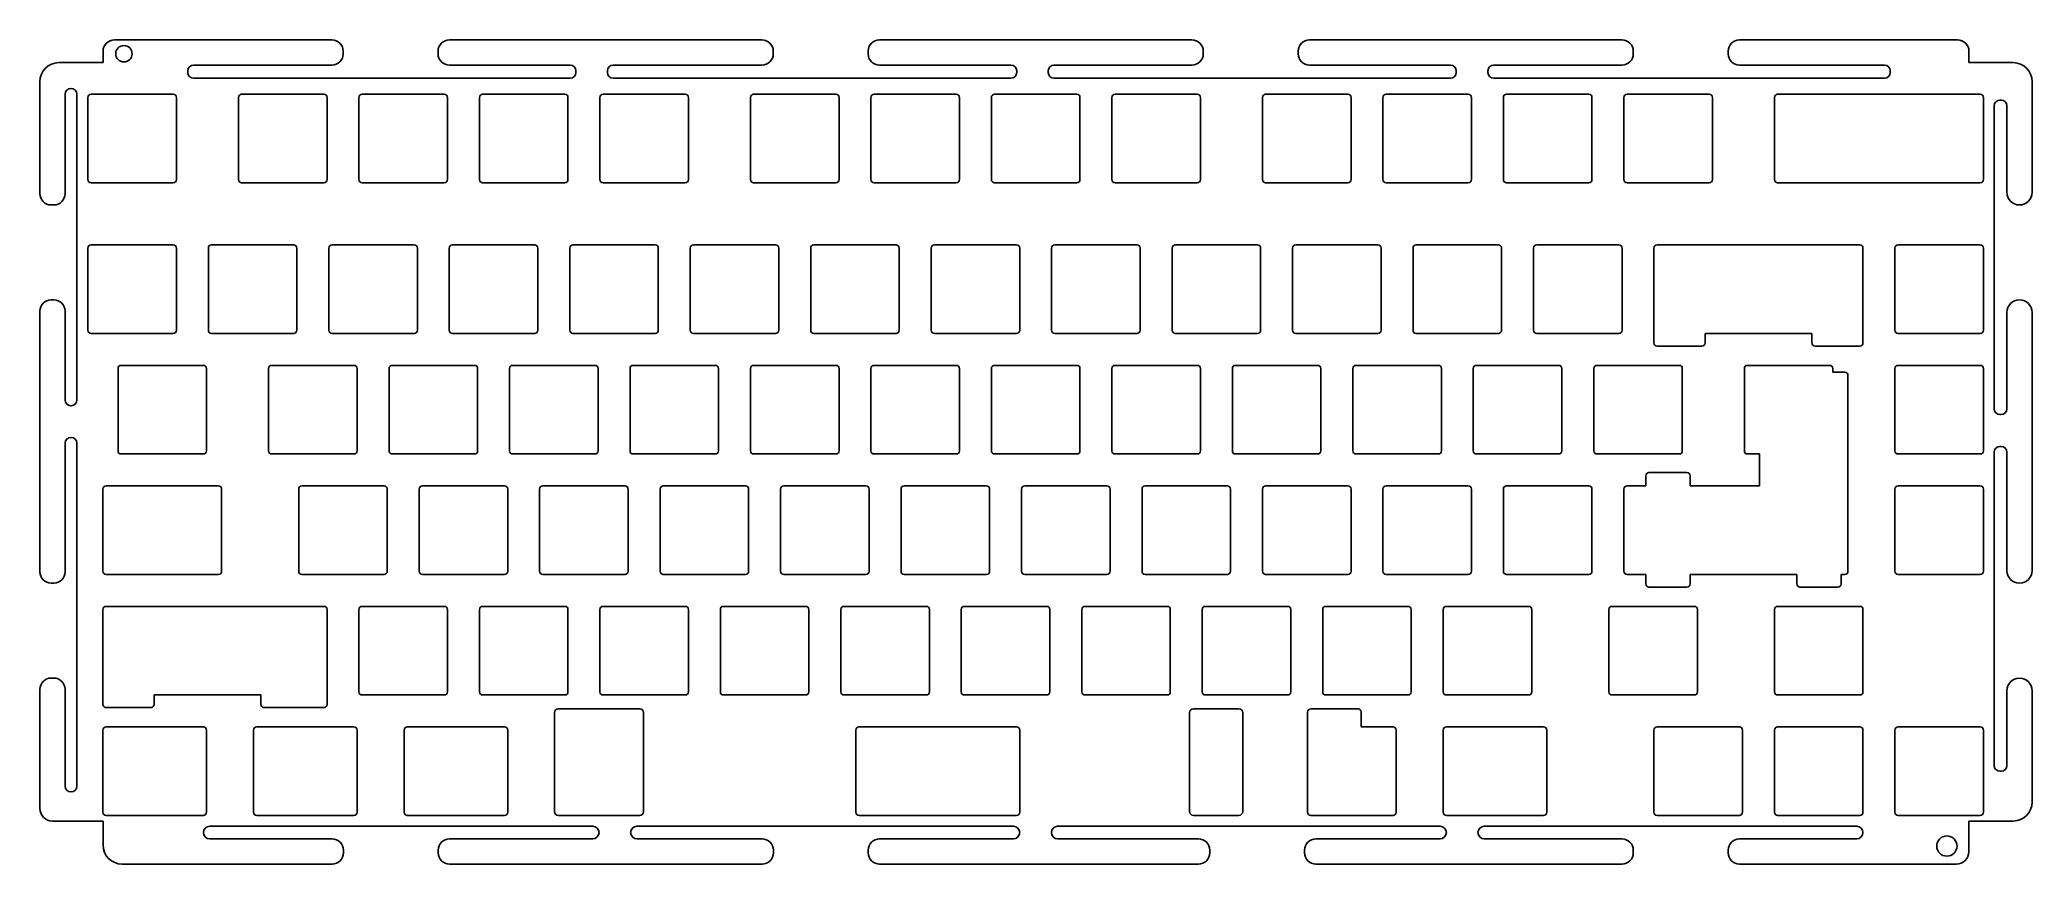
# Model space of a CAD drawing. Header units: millimetres. Extents: x 959 to 2159, y -232 to 471.
# Drawn here: x 1843.8 to 2158.9, y 185.8 to 316.1 of the extents above; entities outside this region: 2.
import ezdxf

# ---------------------------------------------------------------- set-up
doc = ezdxf.new("R2010")
doc.units = ezdxf.units.MM
doc.header["$MEASUREMENT"] = 0
doc.layers.get('0').update_dxf_attribs({"linetype": 'CONTINUOUS'})
doc.layers.get('Defpoints').update_dxf_attribs({"linetype": 'CONTINUOUS'})
doc.dimstyles.get("Standard").update_dxf_attribs({"dimtxt": 0.18, "dimasz": 0.18, "dimexe": 0.18, "dimexo": 0.0625, "dimgap": 0.09, "dimtad": 0, "dimtih": 1, "dimtoh": 1, "dimdec": 4, "dimzin": 0, "dimdsep": 46, "dimtxsty": 'Standard', "dimcen": 0.09, "dimadec": 0, "dimazin": 0, "dimtfac": 1, "dimtdec": 4, "dimtofl": 0, "dimtmove": 0, "dimatfit": 3, "dimfxl": 1, "dimtolj": 1, "dimtzin": 0, "dimarcsym": 0})

# ---------------------------------------------------------------- blocks, each defined once
blk = doc.blocks.new('*D14')
at = {"color": 0, "linetype": 'Continuous', "lineweight": -2, "transparency": 16777216}
for p, q in [((959.27, 441.03), (959.27, 471.11)), ((959.45, 470.93), (998.79, 470.93)), ((1039.37, 470.93), (1000.02, 470.93)), ((1039.55, 441.03), (1039.55, 471.11))]:
    blk.add_line(p, q, dxfattribs=at)
at = {"color": 0, "linetype": 'Continuous', "transparency": 16777216}
for points in [[(959.45, 470.96), (959.45, 470.9), (959.27, 470.93)], [(1039.37, 470.96), (1039.37, 470.9), (1039.55, 470.93)]]:
    blk.add_solid(points, dxfattribs=at)
at = {"layer": 'Defpoints', "color": 0, "linetype": 'Continuous', "transparency": 16777216}
for p in [(1039.55, 470.93), (959.27, 440.97), (1039.55, 440.97)]:
    blk.add_point(p, dxfattribs=at)
at = {"color": 0, "linetype": 'Continuous', "transparency": 16777216, "insert": (999.41, 470.93), "char_height": 0.18, "attachment_point": 5}
blk.add_mtext('\\A1;80.2778', dxfattribs=at)

msp = doc.modelspace()

# ---------------------------------------------------------------- linework, layer by layer
at = {"color": 0, "linetype": 'Continuous'}
for p, q in [((1889.98183, 316.12419), (1855.60683, 316.12419)), ((1957.98183, 316.12419), (1908.58183, 316.12419)), ((2025.98183, 316.12419), (1976.58183, 316.12419)), ((2093.98183, 316.12419), (2044.58183, 316.12419)), ((2147.05683, 316.12419), (2112.58183, 316.12419)), ((1846.80683, 312.52419), (1853.80683, 312.52419)), ((1853.80683, 312.52419), (1853.80683, 314.32419)), ((2148.85683, 314.32419), (2148.85683, 314.32419)), ((2155.85683, 312.52419), (2148.85683, 312.52419)), ((1843.80683, 309.52419), (1843.80683, 291.82419)), ((1934.46596, 310.04919), (1997.37479, 310.04919)), ((2004.17479, 310.04919), (2066.89736, 310.04919)), ((2073.69736, 310.04919), (2135.51714, 310.04919)), ((2158.85683, 309.52419), (2158.85683, 292.02419)), ((2118.60683, 307.52419), (2150.65683, 307.52419)), ((2118.60683, 293.52419), (2150.65683, 293.52419)), ((1849.65683, 290.02419), (1849.65683, 275.02419)), ((2152.85683, 275.02419), (2152.85683, 290.02419)), ((2099.55683, 283.71169), (2131.60683, 283.71169)), ((1843.80683, 273.22419), (1843.80683, 232.02419)), ((2158.85683, 273.02419), (2158.85683, 232.22419)), ((2115.72558, 245.61169), (2115.72558, 250.66169)), ((2097.76258, 247.21615), (2097.76258, 245.61169)), ((2104.76258, 247.21615), (2104.76258, 245.61169)), ((1854.28808, 245.61169), (1872.05058, 245.61169)), ((2104.76258, 245.61169), (2115.72558, 245.61169)), ((1849.65683, 230.22419), (1849.65683, 215.22419)), ((1854.28808, 231.61169), (1872.05058, 231.61169)), ((2104.76258, 231.61169), (2121.63858, 231.61169)), ((2128.63858, 231.61169), (2129.22558, 231.61169)), ((2152.85683, 201.41169), (2152.85683, 230.22419)), ((1854.28808, 226.56169), (1888.71933, 226.56169)), ((1843.80683, 213.42419), (1843.80683, 194.62419)), ((2158.85683, 213.22419), (2158.85683, 195.62419)), ((1925.77495, 210.37588), (1938.68245, 210.37588)), ((1854.28808, 207.51169), (1869.66933, 207.51169)), ((1878.10058, 207.51169), (1893.48183, 207.51169)), ((1901.91308, 207.51169), (1917.29433, 207.51169)), ((1973.35058, 207.51169), (1998.25683, 207.51169)), ((1845.80683, 192.62419), (1853.80683, 192.62419)), ((1853.80683, 192.62419), (1853.80683, 188.81169)), ((1854.28808, 193.51169), (1869.66933, 193.51169)), ((1878.10058, 193.51169), (1893.48183, 193.51169)), ((1901.91308, 193.51169), (1917.29433, 193.51169)), ((1925.77495, 193.51169), (1938.68245, 193.51169)), ((1973.35058, 193.51169), (1998.25683, 193.51169)), ((2148.85683, 187.81169), (2148.85683, 192.62419)), ((2155.85683, 192.62419), (2148.85683, 192.62419)), ((1869.66933, 190.81169), (1869.66933, 190.81169)), ((1870.66933, 191.81169), (1931.2287, 191.81169)), ((1890.00683, 189.81169), (1870.66933, 189.81169)), ((1908.60683, 189.81169), (1931.2287, 189.81169)), ((1932.2287, 190.81169), (1932.2287, 190.81169)), ((1937.2287, 190.81169), (1937.2287, 190.81169)), ((1938.2287, 191.81169), (1997.75683, 191.81169)), ((1938.2287, 189.81169), (1958.00683, 189.81169)), ((1976.60683, 189.81169), (1997.75683, 189.81169)), ((1998.75683, 190.81169), (1998.75683, 190.81169)), ((2003.75683, 190.81169), (2003.75683, 190.81169)), ((2004.75683, 191.81169), (2065.21933, 191.81169)), ((2004.75683, 189.81169), (2027.00683, 189.81169)), ((2045.60683, 189.81169), (2065.21933, 189.81169)), ((2066.21933, 190.81169), (2066.21933, 190.81169)), ((2071.21933, 190.81169), (2071.21933, 190.81169)), ((2072.21933, 191.81169), (2131.10683, 191.81169)), ((2072.21933, 189.81169), (2093.98183, 189.81169)), ((2112.58183, 189.81169), (2131.10683, 189.81169)), ((2132.10683, 190.81169), (2132.10683, 190.81169)), ((1891.80683, 187.61169), (1891.80683, 188.01169)), ((1906.80683, 187.61169), (1906.80683, 188.01169)), ((1959.80683, 188.01169), (1959.80683, 187.61169)), ((1974.80683, 187.61169), (1974.80683, 188.01169)), ((2028.80683, 188.01169), (2028.80683, 187.61169)), ((2043.80683, 187.61169), (2043.80683, 188.01169)), ((2095.78183, 188.01169), (2095.78183, 187.61169)), ((2110.78183, 187.61169), (2110.78183, 188.01169)), ((1856.80683, 185.81169), (1890.00683, 185.81169)), ((1908.60683, 185.81169), (1958.00683, 185.81169)), ((1976.60683, 185.81169), (2027.00683, 185.81169)), ((2045.60683, 185.81169), (2093.98183, 185.81169)), ((2112.58183, 185.81169), (2146.85683, 185.81169))]:
    msp.add_line(p, q, dxfattribs=at)
at = {"linetype": 'Continuous'}
for p, q in [((1889.98183, 312.12419), (1868.11471, 312.12419)), ((1891.78183, 314.32419), (1891.78183, 313.92419)), ((1906.78183, 314.32419), (1906.78183, 313.92419)), ((1908.58183, 312.12419), (1927.66596, 312.12419)), ((1934.46596, 312.12419), (1957.98183, 312.12419)), ((1959.78183, 313.92419), (1959.78183, 314.32419)), ((1974.78183, 314.32419), (1974.78183, 313.92419)), ((1976.58183, 312.12419), (1997.37479, 312.12419)), ((2004.17479, 312.12419), (2025.98183, 312.12419)), ((2027.78183, 313.92419), (2027.78183, 314.32419)), ((2042.78183, 313.92419), (2042.78183, 314.32419)), ((2066.89736, 312.12419), (2044.58183, 312.12419)), ((2073.69736, 312.12419), (2093.98183, 312.12419)), ((2095.78183, 313.92419), (2095.78183, 314.32419)), ((2110.78183, 313.92419), (2110.78183, 314.32419)), ((2135.51714, 312.12419), (2112.58183, 312.12419)), ((2148.85683, 314.32419), (2148.85683, 312.52419)), ((1867.21471, 311.22419), (1867.21471, 310.94919)), ((1868.11471, 310.04919), (1891.78183, 310.04919)), ((1927.66596, 310.04919), (1906.78183, 310.04919)), ((1928.56596, 311.22419), (1928.56596, 310.94919)), ((1933.56596, 310.94919), (1933.56596, 311.22419)), ((1998.27479, 311.22419), (1998.27479, 310.94919)), ((2003.27479, 310.94919), (2003.27479, 311.22419)), ((2067.79736, 310.94919), (2067.79736, 311.22419)), ((2072.79736, 310.94919), (2072.79736, 311.22419)), ((2136.41714, 310.94919), (2136.41714, 311.22419)), ((1847.80683, 291.82419), (1847.80683, 307.52419)), ((1849.65683, 307.52419), (1849.65683, 290.02419)), ((2152.85683, 305.70689), (2152.85683, 290.02419)), ((2153.95683, 306.60689), (2153.75683, 306.60689)), ((2154.85683, 292.02419), (2154.85683, 305.70689)), ((1845.60683, 290.02419), (1846.00683, 290.02419)), ((2156.85683, 290.02419), (2156.85683, 290.02419)), ((1845.60683, 275.02419), (1846.00683, 275.02419)), ((1849.65683, 259.17857), (1849.65683, 275.02419)), ((2152.85683, 257.78814), (2152.85683, 275.02419)), ((2156.85683, 275.02419), (2156.85683, 275.02419)), ((1847.80683, 273.22419), (1847.80683, 259.17857)), ((2154.85683, 273.02419), (2154.85683, 257.78814)), ((1848.70683, 258.27857), (1848.75683, 258.27857)), ((2153.95683, 256.88814), (2153.75683, 256.88814)), ((1847.80683, 232.02419), (1847.80683, 252.37857)), ((1848.70683, 253.27857), (1848.75683, 253.27857)), ((1849.65683, 252.37857), (1849.65683, 230.22419)), ((2152.85683, 250.93814), (2152.85683, 230.22419)), ((2153.95683, 251.83814), (2153.75683, 251.83814)), ((2154.85683, 232.22419), (2154.85683, 250.93814)), ((1845.60683, 230.22419), (1846.00683, 230.22419)), ((2156.85683, 230.22419), (2156.85683, 230.22419)), ((1845.60683, 215.22419), (1846.00683, 215.22419)), ((1849.65683, 198.12419), (1849.65683, 215.22419)), ((2156.85683, 215.22419), (2156.85683, 215.22419)), ((1847.80683, 213.42419), (1847.80683, 198.12419)), ((2154.85683, 201.41169), (2154.85683, 213.22419)), ((2066.21933, 207.51169), (2081.60058, 207.51169)), ((2153.75683, 200.51169), (2153.95683, 200.51169)), ((1848.70683, 197.22419), (1848.75683, 197.22419)), ((2066.21933, 193.51169), (2081.60058, 193.51169))]:
    msp.add_line(p, q, dxfattribs=at)
at = {"color": 0}
for p, q in [((1891.78183, 310.04919), (1906.78183, 310.04919)), ((1851.40683, 307.02419), (1851.40683, 294.02419)), ((1851.90683, 307.52419), (1864.90683, 307.52419)), ((1865.40683, 307.02419), (1865.40683, 294.02419)), ((1875.21933, 307.02419), (1875.21933, 294.02419)), ((1875.71933, 307.52419), (1888.71933, 307.52419)), ((1889.21933, 307.02419), (1889.21933, 294.02419)), ((1894.26933, 307.02419), (1894.26933, 294.02419)), ((1894.76933, 307.52419), (1907.76933, 307.52419)), ((1908.26933, 307.02419), (1908.26933, 294.02419)), ((1913.31933, 307.02419), (1913.31933, 294.02419)), ((1913.81933, 307.52419), (1926.81933, 307.52419)), ((1927.31933, 307.02419), (1927.31933, 294.02419)), ((1932.36933, 307.02419), (1932.36933, 294.02419)), ((1932.86933, 307.52419), (1945.86933, 307.52419)), ((1946.36933, 307.02419), (1946.36933, 294.02419)), ((1956.18183, 307.02419), (1956.18183, 294.02419)), ((1956.68183, 307.52419), (1969.68183, 307.52419)), ((1970.18183, 307.02419), (1970.18183, 294.02419)), ((1975.23183, 307.02419), (1975.23183, 294.02419)), ((1975.73183, 307.52419), (1988.73183, 307.52419)), ((1989.23183, 307.02419), (1989.23183, 294.02419)), ((1994.28183, 307.02419), (1994.28183, 294.02419)), ((1994.78183, 307.52419), (2007.78183, 307.52419)), ((2008.28183, 307.02419), (2008.28183, 294.02419)), ((2013.33183, 307.02419), (2013.33183, 294.02419)), ((2013.83183, 307.52419), (2026.83183, 307.52419)), ((2027.33183, 307.02419), (2027.33183, 294.02419)), ((2037.14433, 307.02419), (2037.14433, 294.02419)), ((2037.64433, 307.52419), (2050.64433, 307.52419)), ((2051.14433, 307.02419), (2051.14433, 294.02419)), ((2056.19433, 307.02419), (2056.19433, 294.02419)), ((2056.69433, 307.52419), (2069.69433, 307.52419)), ((2070.19433, 307.02419), (2070.19433, 294.02419)), ((2075.24433, 307.02419), (2075.24433, 294.02419)), ((2075.74433, 307.52419), (2088.74433, 307.52419)), ((2089.24433, 307.02419), (2089.24433, 294.02419)), ((2094.29433, 307.02419), (2094.29433, 294.02419)), ((2094.79433, 307.52419), (2107.79433, 307.52419)), ((2108.29433, 307.02419), (2108.29433, 294.02419)), ((2118.10683, 307.02419), (2118.10683, 294.02419)), ((2151.15683, 307.02419), (2151.15683, 294.02419)), ((1851.90683, 293.52419), (1864.90683, 293.52419)), ((1875.71933, 293.52419), (1888.71933, 293.52419)), ((1894.76933, 293.52419), (1907.76933, 293.52419)), ((1913.81933, 293.52419), (1926.81933, 293.52419)), ((1932.86933, 293.52419), (1945.86933, 293.52419)), ((1956.68183, 293.52419), (1969.68183, 293.52419)), ((1975.73183, 293.52419), (1988.73183, 293.52419)), ((1994.78183, 293.52419), (2007.78183, 293.52419)), ((2013.83183, 293.52419), (2026.83183, 293.52419)), ((2037.64433, 293.52419), (2050.64433, 293.52419)), ((2056.69433, 293.52419), (2069.69433, 293.52419)), ((2075.74433, 293.52419), (2088.74433, 293.52419)), ((2094.79433, 293.52419), (2107.79433, 293.52419)), ((1851.90683, 283.71169), (1864.90683, 283.71169)), ((1870.95683, 283.71169), (1883.95683, 283.71169)), ((1890.00683, 283.71169), (1903.00683, 283.71169)), ((1909.05683, 283.71169), (1922.05683, 283.71169)), ((1928.10683, 283.71169), (1941.10683, 283.71169)), ((1947.15683, 283.71169), (1960.15683, 283.71169)), ((1966.20683, 283.71169), (1979.20683, 283.71169)), ((1985.25683, 283.71169), (1998.25683, 283.71169)), ((2004.30683, 283.71169), (2017.30683, 283.71169)), ((2023.35683, 283.71169), (2036.35683, 283.71169)), ((2042.40683, 283.71169), (2055.40683, 283.71169)), ((2061.45683, 283.71169), (2074.45683, 283.71169)), ((2080.50683, 283.71169), (2093.50683, 283.71169)), ((2137.65683, 283.71169), (2150.65683, 283.71169)), ((1851.40683, 283.21169), (1851.40683, 270.21169)), ((1865.40683, 283.21169), (1865.40683, 270.21169)), ((1870.45683, 283.21169), (1870.45683, 270.21169)), ((1884.45683, 283.21169), (1884.45683, 270.21169)), ((1889.50683, 283.21169), (1889.50683, 270.21169)), ((1903.50683, 283.21169), (1903.50683, 270.21169)), ((1908.55683, 283.21169), (1908.55683, 270.21169)), ((1922.55683, 283.21169), (1922.55683, 270.21169)), ((1927.60683, 283.21169), (1927.60683, 270.21169)), ((1941.60683, 283.21169), (1941.60683, 270.21169)), ((1946.65683, 283.21169), (1946.65683, 270.21169)), ((1960.65683, 283.21169), (1960.65683, 270.21169)), ((1965.70683, 283.21169), (1965.70683, 270.21169)), ((1979.70683, 283.21169), (1979.70683, 270.21169)), ((1984.75683, 283.21169), (1984.75683, 270.21169)), ((1998.75683, 283.21169), (1998.75683, 270.21169)), ((2003.80683, 283.21169), (2003.80683, 270.21169)), ((2017.80683, 283.21169), (2017.80683, 270.21169)), ((2022.85683, 283.21169), (2022.85683, 270.21169)), ((2036.85683, 283.21169), (2036.85683, 270.21169)), ((2041.90683, 283.21169), (2041.90683, 270.21169)), ((2055.90683, 283.21169), (2055.90683, 270.21169)), ((2060.95683, 283.21169), (2060.95683, 270.21169)), ((2074.95683, 283.21169), (2074.95683, 270.21169)), ((2080.00683, 283.21169), (2080.00683, 270.21169)), ((2094.00683, 283.21169), (2094.00683, 270.21169)), ((2099.05683, 283.21169), (2099.05683, 268.21169)), ((2132.10683, 283.21169), (2132.10683, 268.21169)), ((2137.15683, 283.21169), (2137.15683, 270.21169)), ((2151.15683, 283.21169), (2151.15683, 270.21169)), ((1851.90683, 269.71169), (1864.90683, 269.71169)), ((1870.95683, 269.71169), (1883.95683, 269.71169)), ((1890.00683, 269.71169), (1903.00683, 269.71169)), ((1909.05683, 269.71169), (1922.05683, 269.71169)), ((1928.10683, 269.71169), (1941.10683, 269.71169)), ((1947.15683, 269.71169), (1960.15683, 269.71169)), ((1966.20683, 269.71169), (1979.20683, 269.71169)), ((1985.25683, 269.71169), (1998.25683, 269.71169)), ((2004.30683, 269.71169), (2017.30683, 269.71169)), ((2023.35683, 269.71169), (2036.35683, 269.71169)), ((2042.40683, 269.71169), (2055.40683, 269.71169)), ((2061.45683, 269.71169), (2074.45683, 269.71169)), ((2080.50683, 269.71169), (2093.50683, 269.71169)), ((2107.14383, 269.71169), (2107.14383, 268.21169)), ((2107.14383, 269.71169), (2124.01983, 269.71169)), ((2124.01983, 269.71169), (2124.01983, 268.21169)), ((2137.65683, 269.71169), (2150.65683, 269.71169)), ((1856.66933, 264.66169), (1869.66933, 264.66169)), ((1880.48183, 264.66169), (1893.48183, 264.66169)), ((1899.53183, 264.66169), (1912.53183, 264.66169)), ((1918.58183, 264.66169), (1931.58183, 264.66169)), ((1937.63183, 264.66169), (1950.63183, 264.66169)), ((1956.68183, 264.66169), (1969.68183, 264.66169)), ((1975.73183, 264.66169), (1988.73183, 264.66169)), ((1994.78183, 264.66169), (2007.78183, 264.66169)), ((2013.83183, 264.66169), (2026.83183, 264.66169)), ((2032.88183, 264.66169), (2045.88183, 264.66169)), ((2051.93183, 264.66169), (2064.93183, 264.66169)), ((2070.98183, 264.66169), (2083.98183, 264.66169)), ((2090.03183, 264.66169), (2103.03183, 264.66169)), ((2099.55683, 267.71169), (2106.64383, 267.71169)), ((2113.84433, 264.66169), (2126.84433, 264.66169)), ((2124.51983, 267.71169), (2131.60683, 267.71169)), ((2137.65683, 264.66169), (2150.65683, 264.66169)), ((1856.16933, 264.16169), (1856.16933, 251.16169)), ((1870.16933, 264.16169), (1870.16933, 251.16169)), ((1879.98183, 264.16169), (1879.98183, 251.16169)), ((1893.98183, 264.16169), (1893.98183, 251.16169)), ((1899.03183, 264.16169), (1899.03183, 251.16169)), ((1913.03183, 264.16169), (1913.03183, 251.16169)), ((1918.08183, 264.16169), (1918.08183, 251.16169)), ((1932.08183, 264.16169), (1932.08183, 251.16169)), ((1937.13183, 264.16169), (1937.13183, 251.16169)), ((1951.13183, 264.16169), (1951.13183, 251.16169)), ((1956.18183, 264.16169), (1956.18183, 251.16169)), ((1970.18183, 264.16169), (1970.18183, 251.16169)), ((1975.23183, 264.16169), (1975.23183, 251.16169)), ((1989.23183, 264.16169), (1989.23183, 251.16169)), ((1994.28183, 264.16169), (1994.28183, 251.16169)), ((2008.28183, 264.16169), (2008.28183, 251.16169)), ((2013.33183, 264.16169), (2013.33183, 251.16169)), ((2027.33183, 264.16169), (2027.33183, 251.16169)), ((2032.38183, 264.16169), (2032.38183, 251.16169)), ((2046.38183, 264.16169), (2046.38183, 251.16169)), ((2051.43183, 264.16169), (2051.43183, 251.16169)), ((2065.43183, 264.16169), (2065.43183, 251.16169)), ((2070.48183, 264.16169), (2070.48183, 251.16169)), ((2084.48183, 264.16169), (2084.48183, 251.16169)), ((2089.53183, 264.16169), (2089.53183, 251.16169)), ((2103.53183, 264.16169), (2103.53183, 251.16169)), ((2113.34433, 264.16169), (2113.34433, 251.16169)), ((2127.34433, 264.16169), (2127.34433, 263.57469)), ((2129.22558, 263.57469), (2127.34433, 263.57469)), ((2129.72558, 263.07469), (2129.72558, 254.63669)), ((2137.15683, 264.16169), (2137.15683, 251.16169)), ((2151.15683, 264.16169), (2151.15683, 251.16169)), ((2129.72558, 254.63669), (2129.72558, 232.11169)), ((1856.66933, 250.66169), (1869.66933, 250.66169)), ((1880.48183, 250.66169), (1893.48183, 250.66169)), ((1899.53183, 250.66169), (1912.53183, 250.66169)), ((1918.58183, 250.66169), (1931.58183, 250.66169)), ((1937.63183, 250.66169), (1950.63183, 250.66169)), ((1956.68183, 250.66169), (1969.68183, 250.66169)), ((1975.73183, 250.66169), (1988.73183, 250.66169)), ((1994.78183, 250.66169), (2007.78183, 250.66169)), ((2013.83183, 250.66169), (2026.83183, 250.66169)), ((2032.88183, 250.66169), (2045.88183, 250.66169)), ((2051.93183, 250.66169), (2064.93183, 250.66169)), ((2070.98183, 250.66169), (2083.98183, 250.66169)), ((2090.03183, 250.66169), (2103.03183, 250.66169)), ((2113.84433, 250.66169), (2115.72558, 250.66169)), ((2137.65683, 250.66169), (2150.65683, 250.66169)), ((2098.26258, 247.71615), (2104.26258, 247.71615)), ((1853.78808, 245.11169), (1853.78808, 232.11169)), ((1872.55058, 245.11169), (1872.55058, 232.11169)), ((1884.74433, 245.11169), (1884.74433, 232.11169)), ((1885.24433, 245.61169), (1898.24433, 245.61169)), ((1898.74433, 245.11169), (1898.74433, 232.11169)), ((1903.79433, 245.11169), (1903.79433, 232.11169)), ((1904.29433, 245.61169), (1917.29433, 245.61169)), ((1917.79433, 245.11169), (1917.79433, 232.11169)), ((1922.84433, 245.11169), (1922.84433, 232.11169)), ((1923.34433, 245.61169), (1936.34433, 245.61169)), ((1936.84433, 245.11169), (1936.84433, 232.11169)), ((1941.89433, 245.11169), (1941.89433, 232.11169)), ((1942.39433, 245.61169), (1955.39433, 245.61169)), ((1955.89433, 245.11169), (1955.89433, 232.11169)), ((1960.94433, 245.11169), (1960.94433, 232.11169)), ((1961.44433, 245.61169), (1974.44433, 245.61169)), ((1974.94433, 245.11169), (1974.94433, 232.11169)), ((1979.99433, 245.11169), (1979.99433, 232.11169)), ((1980.49433, 245.61169), (1993.49433, 245.61169)), ((1993.99433, 245.11169), (1993.99433, 232.11169)), ((1999.04433, 245.11169), (1999.04433, 232.11169)), ((1999.54433, 245.61169), (2012.54433, 245.61169)), ((2013.04433, 245.11169), (2013.04433, 232.11169)), ((2018.09433, 245.11169), (2018.09433, 232.11169)), ((2018.59433, 245.61169), (2031.59433, 245.61169)), ((2032.09433, 245.11169), (2032.09433, 232.11169)), ((2037.14433, 245.11169), (2037.14433, 232.11169)), ((2037.64433, 245.61169), (2050.64433, 245.61169)), ((2051.14433, 245.11169), (2051.14433, 232.11169)), ((2056.19433, 245.11169), (2056.19433, 232.11169)), ((2056.69433, 245.61169), (2069.69433, 245.61169)), ((2070.19433, 245.11169), (2070.19433, 232.11169)), ((2075.24433, 245.11169), (2075.24433, 232.11169)), ((2075.74433, 245.61169), (2088.74433, 245.61169)), ((2089.24433, 245.11169), (2089.24433, 232.11169)), ((2094.29433, 245.11169), (2094.29433, 232.11169)), ((2094.79433, 245.61169), (2097.76258, 245.61169)), ((2137.15683, 245.11169), (2137.15683, 232.11169)), ((2137.65683, 245.61169), (2150.65683, 245.61169)), ((2151.15683, 245.11169), (2151.15683, 232.11169)), ((1885.24433, 231.61169), (1898.24433, 231.61169)), ((1904.29433, 231.61169), (1917.29433, 231.61169)), ((1923.34433, 231.61169), (1936.34433, 231.61169)), ((1942.39433, 231.61169), (1955.39433, 231.61169)), ((1961.44433, 231.61169), (1974.44433, 231.61169)), ((1980.49433, 231.61169), (1993.49433, 231.61169)), ((1999.54433, 231.61169), (2012.54433, 231.61169)), ((2018.59433, 231.61169), (2031.59433, 231.61169)), ((2037.64433, 231.61169), (2050.64433, 231.61169)), ((2056.69433, 231.61169), (2069.69433, 231.61169)), ((2075.74433, 231.61169), (2088.74433, 231.61169)), ((2094.79433, 231.61169), (2097.76258, 231.61169)), ((2097.76258, 231.61169), (2097.76258, 230.11169)), ((2104.76258, 231.61169), (2104.76258, 230.11169)), ((2121.63858, 231.61169), (2121.63858, 230.11169)), ((2128.63858, 231.61169), (2128.63858, 230.11169)), ((2137.65683, 231.61169), (2150.65683, 231.61169)), ((2098.26258, 229.61169), (2104.26258, 229.61169)), ((2122.13858, 229.61169), (2128.13858, 229.61169)), ((1853.78808, 226.06169), (1853.78808, 211.06169)), ((1889.21933, 226.06169), (1889.21933, 211.06169)), ((1894.26933, 226.06169), (1894.26933, 213.06169)), ((1894.76933, 226.56169), (1907.76933, 226.56169)), ((1908.26933, 226.06169), (1908.26933, 213.06169)), ((1913.31933, 226.06169), (1913.31933, 213.06169)), ((1913.81933, 226.56169), (1926.81933, 226.56169)), ((1927.31933, 226.06169), (1927.31933, 213.06169)), ((1932.36933, 226.06169), (1932.36933, 213.06169)), ((1932.86933, 226.56169), (1945.86933, 226.56169)), ((1946.36933, 226.06169), (1946.36933, 213.06169)), ((1951.41933, 226.06169), (1951.41933, 213.06169)), ((1951.91933, 226.56169), (1964.91933, 226.56169)), ((1965.41933, 226.06169), (1965.41933, 213.06169)), ((1970.46933, 226.06169), (1970.46933, 213.06169)), ((1970.96933, 226.56169), (1983.96933, 226.56169)), ((1984.46933, 226.06169), (1984.46933, 213.06169)), ((1989.51933, 226.06169), (1989.51933, 213.06169)), ((1990.01933, 226.56169), (2003.01933, 226.56169)), ((2003.51933, 226.06169), (2003.51933, 213.06169)), ((2008.56933, 226.06169), (2008.56933, 213.06169)), ((2009.06933, 226.56169), (2022.06933, 226.56169)), ((2022.56933, 226.06169), (2022.56933, 213.06169)), ((2027.61933, 226.06169), (2027.61933, 213.06169)), ((2028.11933, 226.56169), (2041.11933, 226.56169)), ((2041.61933, 226.06169), (2041.61933, 213.06169)), ((2046.66933, 226.06169), (2046.66933, 213.06169)), ((2047.16933, 226.56169), (2060.16933, 226.56169)), ((2060.66933, 226.06169), (2060.66933, 213.06169)), ((2065.71933, 226.06169), (2065.71933, 213.06169)), ((2066.21933, 226.56169), (2079.21933, 226.56169)), ((2079.71933, 226.06169), (2079.71933, 213.06169)), ((2091.91308, 226.06169), (2091.91308, 213.06169)), ((2092.41308, 226.56169), (2105.41308, 226.56169)), ((2105.91308, 226.06169), (2105.91308, 213.06169)), ((2118.10683, 226.06169), (2118.10683, 213.06169)), ((2118.60683, 226.56169), (2131.60683, 226.56169)), ((2132.10683, 226.06169), (2132.10683, 213.06169)), ((1861.87508, 212.56169), (1861.87508, 211.06169)), ((1861.87508, 212.56169), (1878.75108, 212.56169)), ((1878.75108, 212.56169), (1878.75108, 211.06169)), ((1894.76933, 212.56169), (1907.76933, 212.56169)), ((1913.81933, 212.56169), (1926.81933, 212.56169)), ((1932.86933, 212.56169), (1945.86933, 212.56169)), ((1951.91933, 212.56169), (1964.91933, 212.56169)), ((1970.96933, 212.56169), (1983.96933, 212.56169)), ((1990.01933, 212.56169), (2003.01933, 212.56169)), ((2009.06933, 212.56169), (2022.06933, 212.56169)), ((2028.11933, 212.56169), (2041.11933, 212.56169)), ((2047.16933, 212.56169), (2060.16933, 212.56169)), ((2066.21933, 212.56169), (2079.21933, 212.56169)), ((2092.41308, 212.56169), (2105.41308, 212.56169)), ((2118.60683, 212.56169), (2131.60683, 212.56169)), ((1854.28808, 210.56169), (1861.37508, 210.56169)), ((1879.25108, 210.56169), (1888.71933, 210.56169)), ((1925.17495, 209.77588), (1925.17495, 194.11169)), ((1939.28245, 209.77588), (1939.28245, 194.11169)), ((2025.61548, 209.77588), (2025.61548, 194.11169)), ((2026.21548, 210.37588), (2033.41548, 210.37588)), ((2034.01548, 209.77588), (2034.01548, 194.11169)), ((2044.28808, 209.81383), (2044.28808, 194.01169)), ((2044.83808, 210.36383), (2052.20683, 210.38793)), ((2052.75683, 209.83793), (2052.75683, 207.51169)), ((1853.78808, 207.01169), (1853.78808, 194.01169)), ((1870.16933, 207.01169), (1870.16933, 194.01169)), ((1877.60058, 207.01169), (1877.60058, 194.01169)), ((1893.98183, 207.01169), (1893.98183, 194.01169)), ((1901.41308, 207.01169), (1901.41308, 194.01169)), ((1917.79433, 207.01169), (1917.79433, 194.01169)), ((1972.85058, 207.01169), (1972.85058, 194.01169)), ((1998.75683, 207.01169), (1998.75683, 194.01169)), ((2052.75683, 207.51169), (2057.78808, 207.51169)), ((2058.28808, 207.01169), (2058.28808, 194.01169)), ((2065.71933, 207.01169), (2065.71933, 194.01169)), ((2082.10058, 207.01169), (2082.10058, 194.01169)), ((2099.05683, 207.01169), (2099.05683, 194.01169)), ((2099.55683, 207.51169), (2112.55683, 207.51169)), ((2113.05683, 207.01169), (2113.05683, 194.01169)), ((2118.10683, 207.01169), (2118.10683, 194.01169)), ((2118.60683, 207.51169), (2131.60683, 207.51169)), ((2132.10683, 207.01169), (2132.10683, 194.01169)), ((2137.15683, 207.01169), (2137.15683, 194.01169)), ((2137.65683, 207.51169), (2150.65683, 207.51169)), ((2151.15683, 207.01169), (2151.15683, 194.01169)), ((2026.21548, 193.51169), (2033.41548, 193.51169)), ((2044.78808, 193.51169), (2057.78808, 193.51169)), ((2099.55683, 193.51169), (2112.55683, 193.51169)), ((2118.60683, 193.51169), (2131.60683, 193.51169)), ((2137.65683, 193.51169), (2150.65683, 193.51169))]:
    msp.add_line(p, q, dxfattribs=at)
at = {"color": 0, "linetype": 'Continuous'}
for centre, radius in [((1857.09923, 313.92875), 1.3), ((2145.37459, 188.67333), 1.6)]:
    msp.add_circle(centre, radius, dxfattribs=at)
for centre, radius, start, end in [((1855.60683, 314.32419), 1.8, 90, 180), ((2147.05683, 314.32419), 1.8, 0, 90), ((1846.80683, 309.52419), 3, 90, 180), ((2155.85683, 309.52419), 3, 0, 90), ((2155.85683, 195.62419), 3, 270, 0), ((1845.80683, 194.62419), 2, 180, 270), ((1870.66933, 190.81169), 1, 90, 180), ((1870.66933, 190.81169), 1, 180, 270), ((1890.00683, 188.01169), 1.8, 0, 90), ((1908.60683, 188.01169), 1.8, 90, 180), ((1931.2287, 190.81169), 1, 0, 90), ((1931.2287, 190.81169), 1, 270, 0), ((1938.2287, 190.81169), 1, 90, 180), ((1938.2287, 190.81169), 1, 180, 270), ((1958.00683, 188.01169), 1.8, 0, 90), ((1976.60683, 188.01169), 1.8, 90, 180), ((1997.75683, 190.81169), 1, 0, 90), ((1997.75683, 190.81169), 1, 270, 0), ((2004.75683, 190.81169), 1, 90, 180), ((2004.75683, 190.81169), 1, 180, 270), ((2027.00683, 188.01169), 1.8, 0, 90), ((2045.60683, 188.01169), 1.8, 90, 180), ((2065.21933, 190.81169), 1, 0, 90), ((2065.21933, 190.81169), 1, 270, 0), ((2072.21933, 190.81169), 1, 90, 180), ((2072.21933, 190.81169), 1, 180, 270), ((2093.98183, 188.01169), 1.8, 0, 90), ((2112.58183, 188.01169), 1.8, 90, 180), ((2131.10683, 190.81169), 1, 360, 90), ((2131.10683, 190.81169), 1, 270, 0), ((1856.80683, 188.81169), 3, 180, 270), ((1890.00683, 187.61169), 1.8, 270, 0), ((1908.60683, 187.61169), 1.8, 180, 270), ((1958.00683, 187.61169), 1.8, 270, 0), ((1976.60683, 187.61169), 1.8, 180, 270), ((2027.00683, 187.61169), 1.8, 270, 0), ((2045.60683, 187.61169), 1.8, 180, 270), ((2093.98183, 187.61169), 1.8, 270, 0), ((2112.58183, 187.61169), 1.8, 180, 270), ((2146.85683, 187.81169), 2, 270, 0)]:
    msp.add_arc(centre, radius, start, end, dxfattribs=at)
at = {"linetype": 'Continuous'}
for centre, radius, start, end in [((1889.98183, 314.32419), 1.8, 0, 90), ((1908.58183, 314.32419), 1.8, 90, 180), ((1957.98183, 314.32419), 1.8, 360, 90), ((1976.58183, 314.32419), 1.8, 90, 180), ((2025.98183, 314.32419), 1.8, 360, 90), ((2044.58183, 314.32419), 1.8, 90, 180), ((2093.98183, 314.32419), 1.8, 0, 90), ((2112.58183, 314.32419), 1.8, 90, 180), ((1868.11471, 311.22419), 0.9, 90, 180), ((1889.98183, 313.92419), 1.8, 270, 0), ((1908.58183, 313.92419), 1.8, 180, 270), ((1927.66596, 311.22419), 0.9, 360, 90), ((1934.46596, 311.22419), 0.9, 90, 180), ((1957.98183, 313.92419), 1.8, 270, 360), ((1976.58183, 313.92419), 1.8, 180, 270), ((1997.37479, 311.22419), 0.9, 0, 90), ((2004.17479, 311.22419), 0.9, 90, 180), ((2025.98183, 313.92419), 1.8, 270, 360), ((2044.58183, 313.92419), 1.8, 180, 270), ((2066.89736, 311.22419), 0.9, 0, 90), ((2073.69736, 311.22419), 0.9, 90, 180), ((2093.98183, 313.92419), 1.8, 270, 0), ((2112.58183, 313.92419), 1.8, 180, 270), ((2135.51714, 311.22419), 0.9, 0, 90), ((1868.11471, 310.94919), 0.9, 180, 270), ((1927.66596, 310.94919), 0.9, 270, 360), ((1934.46596, 310.94919), 0.9, 180, 270), ((1997.37479, 310.94919), 0.9, 270, 0), ((2004.17479, 310.94919), 0.9, 180, 270), ((2066.89736, 310.94919), 0.9, 270, 0), ((2073.69736, 310.94919), 0.9, 180, 270), ((2135.51714, 310.94919), 0.9, 270, 0), ((1848.73183, 307.52419), 0.925, 0, 180), ((2153.75683, 305.70689), 0.9, 90, 180), ((2153.95683, 305.70689), 0.9, 0, 90), ((1845.60683, 291.82419), 1.8, 180, 270), ((1846.00683, 291.82419), 1.8, 270, 0), ((2156.85683, 292.02419), 2, 180, 270), ((2156.85683, 288.02419), 2, 90, 90), ((2156.85683, 292.02419), 2, 270, 0), ((1845.60683, 273.22419), 1.8, 90, 180), ((1846.00683, 273.22419), 1.8, 0, 90), ((2156.85683, 273.02419), 2, 90, 180), ((2156.85683, 273.02419), 2, 0, 90), ((1848.70683, 259.17857), 0.9, 180, 270), ((1848.75683, 259.17857), 0.9, 270, 0), ((2153.75683, 257.78814), 0.9, 180, 270), ((2153.95683, 257.78814), 0.9, 270, 0), ((1848.70683, 252.37857), 0.9, 90, 180), ((1848.75683, 252.37857), 0.9, 0, 90), ((2153.75683, 250.93814), 0.9, 90, 180), ((2153.95683, 250.93814), 0.9, 0, 90), ((1845.60683, 232.02419), 1.8, 180, 270), ((1846.00683, 232.02419), 1.8, 270, 0), ((2156.85683, 232.22419), 2, 180, 270), ((2156.85683, 232.22419), 2, 270, 0), ((1845.60683, 213.42419), 1.8, 90, 180), ((1846.00683, 213.42419), 1.8, 0, 90), ((2156.85683, 213.22419), 2, 90, 180), ((2156.85683, 213.22419), 2, 0, 90), ((2153.75683, 201.41169), 0.9, 180, 270), ((2153.95683, 201.41169), 0.9, 270, 0), ((1848.70683, 198.12419), 0.9, 180, 270), ((1848.75683, 198.12419), 0.9, 270, 0)]:
    msp.add_arc(centre, radius, start, end, dxfattribs=at)
at = {"color": 0}
for centre, radius, start, end in [((1851.90683, 307.02419), 0.5, 90, 180), ((1864.90683, 307.02419), 0.5, 0, 90), ((1875.71933, 307.02419), 0.5, 90, 180), ((1888.71933, 307.02419), 0.5, 0, 90), ((1894.76933, 307.02419), 0.5, 90, 180), ((1907.76933, 307.02419), 0.5, 0, 90), ((1913.81933, 307.02419), 0.5, 90, 180), ((1926.81933, 307.02419), 0.5, 0, 90), ((1932.86933, 307.02419), 0.5, 90, 180), ((1945.86933, 307.02419), 0.5, 0, 90), ((1956.68183, 307.02419), 0.5, 90, 180), ((1969.68183, 307.02419), 0.5, 0, 90), ((1975.73183, 307.02419), 0.5, 90, 180), ((1988.73183, 307.02419), 0.5, 0, 90), ((1994.78183, 307.02419), 0.5, 90, 180), ((2007.78183, 307.02419), 0.5, 0, 90), ((2013.83183, 307.02419), 0.5, 90, 180), ((2026.83183, 307.02419), 0.5, 0, 90), ((2037.64433, 307.02419), 0.5, 90, 180), ((2050.64433, 307.02419), 0.5, 0, 90), ((2056.69433, 307.02419), 0.5, 90, 180), ((2069.69433, 307.02419), 0.5, 0, 90), ((2075.74433, 307.02419), 0.5, 90, 180), ((2088.74433, 307.02419), 0.5, 0, 90), ((2094.79433, 307.02419), 0.5, 90, 180), ((2107.79433, 307.02419), 0.5, 0, 90), ((2118.60683, 307.02419), 0.5, 90, 180), ((2150.65683, 307.02419), 0.5, 0, 90), ((1851.90683, 294.02419), 0.5, 180, 270), ((1864.90683, 294.02419), 0.5, 270, 0), ((1875.71933, 294.02419), 0.5, 180, 270), ((1888.71933, 294.02419), 0.5, 270, 0), ((1894.76933, 294.02419), 0.5, 180, 270), ((1907.76933, 294.02419), 0.5, 270, 0), ((1913.81933, 294.02419), 0.5, 180, 270), ((1926.81933, 294.02419), 0.5, 270, 0), ((1932.86933, 294.02419), 0.5, 180, 270), ((1945.86933, 294.02419), 0.5, 270, 0), ((1956.68183, 294.02419), 0.5, 180, 270), ((1969.68183, 294.02419), 0.5, 270, 0), ((1975.73183, 294.02419), 0.5, 180, 270), ((1988.73183, 294.02419), 0.5, 270, 0), ((1994.78183, 294.02419), 0.5, 180, 270), ((2007.78183, 294.02419), 0.5, 270, 0), ((2013.83183, 294.02419), 0.5, 180, 270), ((2026.83183, 294.02419), 0.5, 270, 0), ((2037.64433, 294.02419), 0.5, 180, 270), ((2050.64433, 294.02419), 0.5, 270, 0), ((2056.69433, 294.02419), 0.5, 180, 270), ((2069.69433, 294.02419), 0.5, 270, 0), ((2075.74433, 294.02419), 0.5, 180, 270), ((2088.74433, 294.02419), 0.5, 270, 0), ((2094.79433, 294.02419), 0.5, 180, 270), ((2107.79433, 294.02419), 0.5, 270, 0), ((2118.60683, 294.02419), 0.5, 180, 270), ((2150.65683, 294.02419), 0.5, 270, 0), ((1851.90683, 283.21169), 0.5, 90, 180), ((1864.90683, 283.21169), 0.5, 0, 90), ((1870.95683, 283.21169), 0.5, 90, 180), ((1883.95683, 283.21169), 0.5, 0, 90), ((1890.00683, 283.21169), 0.5, 90, 180), ((1903.00683, 283.21169), 0.5, 0, 90), ((1909.05683, 283.21169), 0.5, 90, 180), ((1922.05683, 283.21169), 0.5, 0, 90), ((1928.10683, 283.21169), 0.5, 90, 180), ((1941.10683, 283.21169), 0.5, 0, 90), ((1947.15683, 283.21169), 0.5, 90, 180), ((1960.15683, 283.21169), 0.5, 0, 90), ((1966.20683, 283.21169), 0.5, 90, 180), ((1979.20683, 283.21169), 0.5, 0, 90), ((1985.25683, 283.21169), 0.5, 90, 180), ((1998.25683, 283.21169), 0.5, 0, 90), ((2004.30683, 283.21169), 0.5, 90, 180), ((2017.30683, 283.21169), 0.5, 0, 90), ((2023.35683, 283.21169), 0.5, 90, 180), ((2036.35683, 283.21169), 0.5, 0, 90), ((2042.40683, 283.21169), 0.5, 90, 180), ((2055.40683, 283.21169), 0.5, 0, 90), ((2061.45683, 283.21169), 0.5, 90, 180), ((2074.45683, 283.21169), 0.5, 0, 90), ((2080.50683, 283.21169), 0.5, 90, 180), ((2093.50683, 283.21169), 0.5, 0, 90), ((2099.55683, 283.21169), 0.5, 90, 180), ((2131.60683, 283.21169), 0.5, 0, 90), ((2137.65683, 283.21169), 0.5, 90, 180), ((2150.65683, 283.21169), 0.5, 0, 90), ((1851.90683, 270.21169), 0.5, 180, 270), ((1864.90683, 270.21169), 0.5, 270, 0), ((1870.95683, 270.21169), 0.5, 180, 270), ((1883.95683, 270.21169), 0.5, 270, 0), ((1890.00683, 270.21169), 0.5, 180, 270), ((1903.00683, 270.21169), 0.5, 270, 0), ((1909.05683, 270.21169), 0.5, 180, 270), ((1922.05683, 270.21169), 0.5, 270, 0), ((1928.10683, 270.21169), 0.5, 180, 270), ((1941.10683, 270.21169), 0.5, 270, 0), ((1947.15683, 270.21169), 0.5, 180, 270), ((1960.15683, 270.21169), 0.5, 270, 0), ((1966.20683, 270.21169), 0.5, 180, 270), ((1979.20683, 270.21169), 0.5, 270, 0), ((1985.25683, 270.21169), 0.5, 180, 270), ((1998.25683, 270.21169), 0.5, 270, 0), ((2004.30683, 270.21169), 0.5, 180, 270), ((2017.30683, 270.21169), 0.5, 270, 0), ((2023.35683, 270.21169), 0.5, 180, 270), ((2036.35683, 270.21169), 0.5, 270, 0), ((2042.40683, 270.21169), 0.5, 180, 270), ((2055.40683, 270.21169), 0.5, 270, 0), ((2061.45683, 270.21169), 0.5, 180, 270), ((2074.45683, 270.21169), 0.5, 270, 0), ((2080.50683, 270.21169), 0.5, 180, 270), ((2093.50683, 270.21169), 0.5, 270, 0), ((2099.55683, 268.21169), 0.5, 180, 270), ((2106.64383, 268.21169), 0.5, 270, 0), ((2124.51983, 268.21169), 0.5, 180, 270), ((2131.60683, 268.21169), 0.5, 270, 0), ((2137.65683, 270.21169), 0.5, 180, 270), ((2150.65683, 270.21169), 0.5, 270, 0), ((1856.66933, 264.16169), 0.5, 90, 180), ((1869.66933, 264.16169), 0.5, 0, 90), ((1880.48183, 264.16169), 0.5, 90, 180), ((1893.48183, 264.16169), 0.5, 0, 90), ((1899.53183, 264.16169), 0.5, 90, 180), ((1912.53183, 264.16169), 0.5, 0, 90), ((1918.58183, 264.16169), 0.5, 90, 180), ((1931.58183, 264.16169), 0.5, 0, 90), ((1937.63183, 264.16169), 0.5, 90, 180), ((1950.63183, 264.16169), 0.5, 0, 90), ((1956.68183, 264.16169), 0.5, 90, 180), ((1969.68183, 264.16169), 0.5, 0, 90), ((1975.73183, 264.16169), 0.5, 90, 180), ((1988.73183, 264.16169), 0.5, 0, 90), ((1994.78183, 264.16169), 0.5, 90, 180), ((2007.78183, 264.16169), 0.5, 0, 90), ((2013.83183, 264.16169), 0.5, 90, 180), ((2026.83183, 264.16169), 0.5, 0, 90), ((2032.88183, 264.16169), 0.5, 90, 180), ((2045.88183, 264.16169), 0.5, 0, 90), ((2051.93183, 264.16169), 0.5, 90, 180), ((2064.93183, 264.16169), 0.5, 0, 90), ((2070.98183, 264.16169), 0.5, 90, 180), ((2083.98183, 264.16169), 0.5, 0, 90), ((2090.03183, 264.16169), 0.5, 90, 180), ((2103.03183, 264.16169), 0.5, 0, 90), ((2113.84433, 264.16169), 0.5, 90, 180), ((2126.84433, 264.16169), 0.5, 0, 90), ((2137.65683, 264.16169), 0.5, 90, 180), ((2150.65683, 264.16169), 0.5, 0, 90), ((2129.22558, 263.07469), 0.5, 0, 90), ((1856.66933, 251.16169), 0.5, 180, 270), ((1869.66933, 251.16169), 0.5, 270, 0), ((1880.48183, 251.16169), 0.5, 180, 270), ((1893.48183, 251.16169), 0.5, 270, 0), ((1899.53183, 251.16169), 0.5, 180, 270), ((1912.53183, 251.16169), 0.5, 270, 0), ((1918.58183, 251.16169), 0.5, 180, 270), ((1931.58183, 251.16169), 0.5, 270, 0), ((1937.63183, 251.16169), 0.5, 180, 270), ((1950.63183, 251.16169), 0.5, 270, 0), ((1956.68183, 251.16169), 0.5, 180, 270), ((1969.68183, 251.16169), 0.5, 270, 0), ((1975.73183, 251.16169), 0.5, 180, 270), ((1988.73183, 251.16169), 0.5, 270, 0), ((1994.78183, 251.16169), 0.5, 180, 270), ((2007.78183, 251.16169), 0.5, 270, 0), ((2013.83183, 251.16169), 0.5, 180, 270), ((2026.83183, 251.16169), 0.5, 270, 0), ((2032.88183, 251.16169), 0.5, 180, 270), ((2045.88183, 251.16169), 0.5, 270, 0), ((2051.93183, 251.16169), 0.5, 180, 270), ((2064.93183, 251.16169), 0.5, 270, 0), ((2070.98183, 251.16169), 0.5, 180, 270), ((2083.98183, 251.16169), 0.5, 270, 0), ((2090.03183, 251.16169), 0.5, 180, 270), ((2103.03183, 251.16169), 0.5, 270, 0), ((2113.84433, 251.16169), 0.5, 180, 270), ((2137.65683, 251.16169), 0.5, 180, 270), ((2150.65683, 251.16169), 0.5, 270, 0), ((2098.26258, 247.21615), 0.5, 90, 180), ((2104.26258, 247.21615), 0.5, 0, 90), ((1854.28808, 245.11169), 0.5, 90, 180), ((1872.05058, 245.11169), 0.5, 0, 90), ((1885.24433, 245.11169), 0.5, 90, 180), ((1898.24433, 245.11169), 0.5, 0, 90), ((1904.29433, 245.11169), 0.5, 90, 180), ((1917.29433, 245.11169), 0.5, 0, 90), ((1923.34433, 245.11169), 0.5, 90, 180), ((1936.34433, 245.11169), 0.5, 0, 90), ((1942.39433, 245.11169), 0.5, 90, 180), ((1955.39433, 245.11169), 0.5, 0, 90), ((1961.44433, 245.11169), 0.5, 90, 180), ((1974.44433, 245.11169), 0.5, 0, 90), ((1980.49433, 245.11169), 0.5, 90, 180), ((1993.49433, 245.11169), 0.5, 0, 90), ((1999.54433, 245.11169), 0.5, 90, 180), ((2012.54433, 245.11169), 0.5, 0, 90), ((2018.59433, 245.11169), 0.5, 90, 180), ((2031.59433, 245.11169), 0.5, 0, 90), ((2037.64433, 245.11169), 0.5, 90, 180), ((2050.64433, 245.11169), 0.5, 0, 90), ((2056.69433, 245.11169), 0.5, 90, 180), ((2069.69433, 245.11169), 0.5, 0, 90), ((2075.74433, 245.11169), 0.5, 90, 180), ((2088.74433, 245.11169), 0.5, 0, 90), ((2094.79433, 245.11169), 0.5, 90, 180), ((2137.65683, 245.11169), 0.5, 90, 180), ((2150.65683, 245.11169), 0.5, 0, 90), ((1854.28808, 232.11169), 0.5, 180, 270), ((1872.05058, 232.11169), 0.5, 270, 0), ((1885.24433, 232.11169), 0.5, 180, 270), ((1898.24433, 232.11169), 0.5, 270, 0), ((1904.29433, 232.11169), 0.5, 180, 270), ((1917.29433, 232.11169), 0.5, 270, 0), ((1923.34433, 232.11169), 0.5, 180, 270), ((1936.34433, 232.11169), 0.5, 270, 0), ((1942.39433, 232.11169), 0.5, 180, 270), ((1955.39433, 232.11169), 0.5, 270, 0), ((1961.44433, 232.11169), 0.5, 180, 270), ((1974.44433, 232.11169), 0.5, 270, 0), ((1980.49433, 232.11169), 0.5, 180, 270), ((1993.49433, 232.11169), 0.5, 270, 0), ((1999.54433, 232.11169), 0.5, 180, 270), ((2012.54433, 232.11169), 0.5, 270, 0), ((2018.59433, 232.11169), 0.5, 180, 270), ((2031.59433, 232.11169), 0.5, 270, 0), ((2037.64433, 232.11169), 0.5, 180, 270), ((2050.64433, 232.11169), 0.5, 270, 0), ((2056.69433, 232.11169), 0.5, 180, 270), ((2069.69433, 232.11169), 0.5, 270, 0), ((2075.74433, 232.11169), 0.5, 180, 270), ((2088.74433, 232.11169), 0.5, 270, 0), ((2094.79433, 232.11169), 0.5, 180, 270), ((2098.26258, 230.11169), 0.5, 180, 270), ((2104.26258, 230.11169), 0.5, 270, 0), ((2122.13858, 230.11169), 0.5, 180, 270), ((2128.13858, 230.11169), 0.5, 270, 0), ((2129.22558, 232.11169), 0.5, 270, 0), ((2137.65683, 232.11169), 0.5, 180, 270), ((2150.65683, 232.11169), 0.5, 270, 0), ((1854.28808, 226.06169), 0.5, 90, 180), ((1888.71933, 226.06169), 0.5, 0, 90), ((1894.76933, 226.06169), 0.5, 90, 180), ((1907.76933, 226.06169), 0.5, 0, 90), ((1913.81933, 226.06169), 0.5, 90, 180), ((1926.81933, 226.06169), 0.5, 0, 90), ((1932.86933, 226.06169), 0.5, 90, 180), ((1945.86933, 226.06169), 0.5, 0, 90), ((1951.91933, 226.06169), 0.5, 90, 180), ((1964.91933, 226.06169), 0.5, 0, 90), ((1970.96933, 226.06169), 0.5, 90, 180), ((1983.96933, 226.06169), 0.5, 0, 90), ((1990.01933, 226.06169), 0.5, 90, 180), ((2003.01933, 226.06169), 0.5, 0, 90), ((2009.06933, 226.06169), 0.5, 90, 180), ((2022.06933, 226.06169), 0.5, 0, 90), ((2028.11933, 226.06169), 0.5, 90, 180), ((2041.11933, 226.06169), 0.5, 0, 90), ((2047.16933, 226.06169), 0.5, 90, 180), ((2060.16933, 226.06169), 0.5, 0, 90), ((2066.21933, 226.06169), 0.5, 90, 180), ((2079.21933, 226.06169), 0.5, 0, 90), ((2092.41308, 226.06169), 0.5, 90, 180), ((2105.41308, 226.06169), 0.5, 0, 90), ((2118.60683, 226.06169), 0.5, 90, 180), ((2131.60683, 226.06169), 0.5, 0, 90), ((1894.76933, 213.06169), 0.5, 180, 270), ((1907.76933, 213.06169), 0.5, 270, 0), ((1913.81933, 213.06169), 0.5, 180, 270), ((1926.81933, 213.06169), 0.5, 270, 0), ((1932.86933, 213.06169), 0.5, 180, 270), ((1945.86933, 213.06169), 0.5, 270, 0), ((1951.91933, 213.06169), 0.5, 180, 270), ((1964.91933, 213.06169), 0.5, 270, 0), ((1970.96933, 213.06169), 0.5, 180, 270), ((1983.96933, 213.06169), 0.5, 270, 0), ((1990.01933, 213.06169), 0.5, 180, 270), ((2003.01933, 213.06169), 0.5, 270, 0), ((2009.06933, 213.06169), 0.5, 180, 270), ((2022.06933, 213.06169), 0.5, 270, 0), ((2028.11933, 213.06169), 0.5, 180, 270), ((2041.11933, 213.06169), 0.5, 270, 0), ((2047.16933, 213.06169), 0.5, 180, 270), ((2060.16933, 213.06169), 0.5, 270, 0), ((2066.21933, 213.06169), 0.5, 180, 270), ((2079.21933, 213.06169), 0.5, 270, 0), ((2092.41308, 213.06169), 0.5, 180, 270), ((2105.41308, 213.06169), 0.5, 270, 0), ((2118.60683, 213.06169), 0.5, 180, 270), ((2131.60683, 213.06169), 0.5, 270, 0), ((1854.28808, 211.06169), 0.5, 180, 270), ((1861.37508, 211.06169), 0.5, 270, 0), ((1879.25108, 211.06169), 0.5, 180, 270), ((1888.71933, 211.06169), 0.5, 270, 0), ((1925.77495, 209.77588), 0.6, 90, 180), ((1938.68245, 209.77588), 0.6, 0, 90), ((2026.21548, 209.77588), 0.6, 90, 180), ((2033.41548, 209.77588), 0.6, 0, 90), ((2044.83808, 209.81383), 0.55, 90, 180), ((2052.20683, 209.83793), 0.55, 0, 90), ((1854.28808, 207.01169), 0.5, 90, 180), ((1869.66933, 207.01169), 0.5, 0, 90), ((1878.10058, 207.01169), 0.5, 90, 180), ((1893.48183, 207.01169), 0.5, 0, 90), ((1901.91308, 207.01169), 0.5, 90, 180), ((1917.29433, 207.01169), 0.5, 0, 90), ((1973.35058, 207.01169), 0.5, 90, 180), ((1998.25683, 207.01169), 0.5, 0, 90), ((2057.78808, 207.01169), 0.5, 0, 90), ((2066.21933, 207.01169), 0.5, 90, 180), ((2081.60058, 207.01169), 0.5, 0, 90), ((2099.55683, 207.01169), 0.5, 90, 180), ((2112.55683, 207.01169), 0.5, 0, 90), ((2118.60683, 207.01169), 0.5, 90, 180), ((2131.60683, 207.01169), 0.5, 0, 90), ((2137.65683, 207.01169), 0.5, 90, 180), ((2150.65683, 207.01169), 0.5, 0, 90), ((1854.28808, 194.01169), 0.5, 180, 270), ((1869.66933, 194.01169), 0.5, 270, 0), ((1878.10058, 194.01169), 0.5, 180, 270), ((1893.48183, 194.01169), 0.5, 270, 0), ((1901.91308, 194.01169), 0.5, 180, 270), ((1917.29433, 194.01169), 0.5, 270, 0), ((1925.77495, 194.11169), 0.6, 180, 270), ((1938.68245, 194.11169), 0.6, 270, 0), ((1973.35058, 194.01169), 0.5, 180, 270), ((1998.25683, 194.01169), 0.5, 270, 0), ((2026.21548, 194.11169), 0.6, 180, 270), ((2033.41548, 194.11169), 0.6, 270, 0), ((2044.78808, 194.01169), 0.5, 180, 270), ((2057.78808, 194.01169), 0.5, 270, 0), ((2066.21933, 194.01169), 0.5, 180, 270), ((2081.60058, 194.01169), 0.5, 270, 0), ((2099.55683, 194.01169), 0.5, 180, 270), ((2112.55683, 194.01169), 0.5, 270, 0), ((2118.60683, 194.01169), 0.5, 180, 270), ((2131.60683, 194.01169), 0.5, 270, 0), ((2137.65683, 194.01169), 0.5, 180, 270), ((2150.65683, 194.01169), 0.5, 270, 0)]:
    msp.add_arc(centre, radius, start, end, dxfattribs=at)

# ---------------------------------------------------------------- texts
at = {"linetype": 'Continuous', "insert": (999.74376, -231.69902), "char_height": 0.18, "width": 3.0555, "attachment_point": 1}
msp.add_mtext('0.1743944153925494', dxfattribs=at)

# ---------------------------------------------------------------- dimensions: what is measured, and where the dimension line sits
at = {"linetype": 'Continuous'}
dim = msp.add_linear_dim(base=(1039.54851, 470.92963), p1=(959.27069, 440.96657), p2=(1039.54851, 440.96657), dimstyle='Standard', dxfattribs=at)
dim.commit()
dim.dimension.update_dxf_attribs({"geometry": '*D14', "text_midpoint": (999.4096, 470.92963)})

doc.saveas('drawing.dxf')
